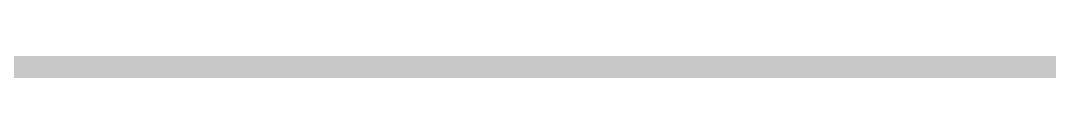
# Model space of a CAD drawing. Extents: x -6 to 145, y -22 to 62.
# Drawn here: x 37.702 to 38.378, y 0.633 to 0.638 of the extents above; entities that cross this region are included whole.
import ezdxf

# ---------------------------------------------------------------- set-up
doc = ezdxf.new("R2010")
doc.units = 0
doc.header["$MEASUREMENT"] = 0
for name, color, linetype in [('PLANE_SHAPES_LAYER_2', 230, 'CONTINUOUS'), ('PLANE_SHAPES_LAYER_3', 81, 'CONTINUOUS'), ('PLANE_SHAPES_LAYER_BOTTOM', 10, 'CONTINUOUS'), ('PLANE_SHAPES_LAYER_TOP', 150, 'CONTINUOUS'), ('SOLDERMASK_PADS_TOP', 180, 'CONTINUOUS')]:
    doc.layers.add(name, color=color, linetype=linetype)

msp = doc.modelspace()

# ---------------------------------------------------------------- linework, layer by layer
at = {"layer": 'PLANE_SHAPES_LAYER_2'}
msp.add_solid([(-5.12, -1.92), (44.8, -1.92), (-5.12, 60.16), (44.8, 60.16)], dxfattribs=at)
at = {"layer": 'PLANE_SHAPES_LAYER_3'}
msp.add_solid([(-4.48, -1.28), (45.44, -1.28), (-4.48, 60.8), (45.44, 60.8)], dxfattribs=at)
at = {"layer": 'PLANE_SHAPES_LAYER_BOTTOM'}
msp.add_solid([(-6.4, -3.2), (43.52, -3.2), (-6.4, 58.88), (43.52, 58.88)], dxfattribs=at)
at = {"layer": 'PLANE_SHAPES_LAYER_TOP'}
msp.add_solid([(-5.76, -2.56), (44.16, -2.56), (-5.76, 59.52), (44.16, 59.52)], dxfattribs=at)
at = {"layer": 'SOLDERMASK_PADS_TOP'}
msp.add_circle((38.270522, 2.339177), 2, dxfattribs=at)

doc.saveas('drawing.dxf')
